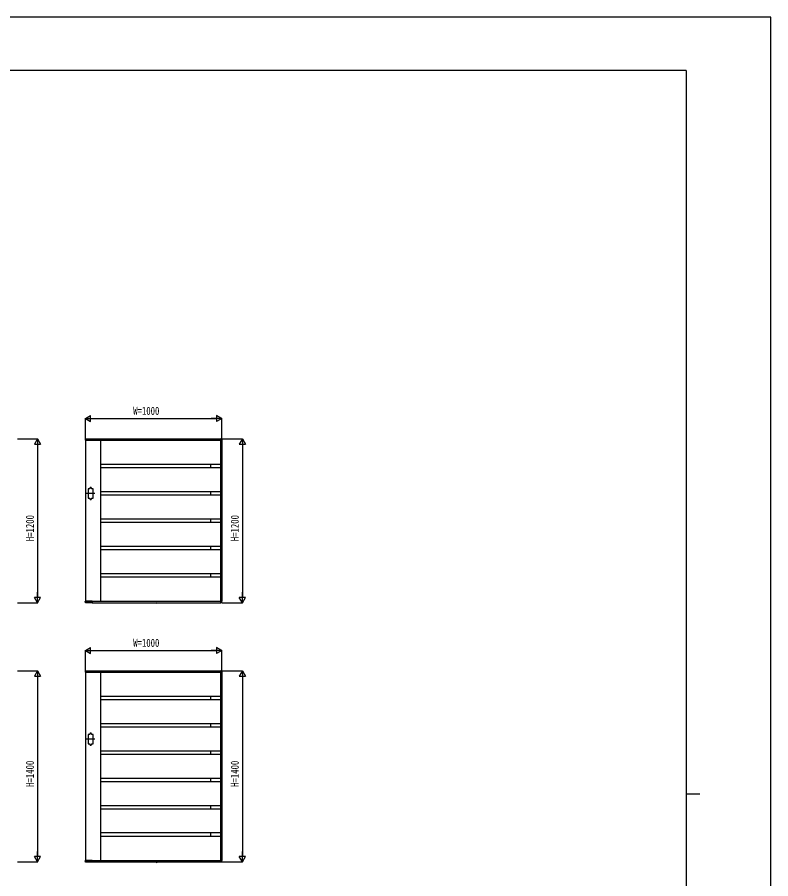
# Model space of a CAD drawing. Units: millimetres, scale not verified. Extents: x -8410 to 8410, y -5940 to 5940.
# Drawn here: x 2891 to 8410, y -373 to 5940 of the extents above; entities that cross this region are included whole.
import ezdxf
from ezdxf.enums import TextEntityAlignment as Align

# ---------------------------------------------------------------- set-up
doc = ezdxf.new("R2010")
doc.units = ezdxf.units.MM
doc.header["$LTSCALE"] = 30
for name, color, linetype in [('0-2_YKK_A1', 4, 'Continuous'), ('0-3_YKK_D', 6, 'Continuous'), ('0-4_YKK_ZWAK', 7, 'Continuous')]:
    doc.layers.add(name, color=color, linetype=linetype)
doc.styles.add('ＭＳ ゴシック', font='')
doc.styles.get('ＭＳ ゴシック').set_extended_font_data('MS Gothic')

msp = doc.modelspace()

# ---------------------------------------------------------------- linework, layer by layer
at = {"layer": '0-2_YKK_A1'}
for p, q in [((3389.54, 2848.63), (3389.54, 2840.5)), ((3390.95, 2850.13), (3396.51, 2850.47)), ((3397.04, 2850), (4383.04, 2850)), ((3397.04, 2840), (3397.04, 2850)), ((3397.04, 2840.3), (3397.04, 2849.97)), ((4383.04, 2840), (4383.04, 2850)), ((4383.04, 2840.3), (4383.04, 2849.97)), ((4389.13, 2850.13), (4383.57, 2850.47)), ((4390.54, 2848.63), (4390.54, 2840.5)), ((3390.04, 2840), (3390.04, 1660)), ((3390.04, 2840), (4390.04, 2840)), ((3390.04, 2840), (3396.74, 2840)), ((3396.74, 2840), (3396.74, 2840)), ((3500.04, 2840), (3500.04, 1660)), ((4381.04, 2840), (4381.04, 1660)), ((4390.04, 2840), (4383.34, 2840)), ((4383.34, 2840), (4383.34, 2840)), ((4390.04, 2840), (4390.04, 1660)), ((4381.04, 2662.5), (3500.04, 2662.5)), ((4306.04, 2662.5), (4306.04, 2637.5)), ((4381.04, 2637.5), (3500.04, 2637.5)), ((3424.04, 2485), (3424.04, 2490)), ((3434.04, 2485), (3434.04, 2490)), ((4381.04, 2462.5), (3500.04, 2462.5)), ((4306.04, 2462.5), (4306.04, 2437.5)), ((3460.54, 2450), (3397.54, 2450)), ((3424.04, 2415), (3424.04, 2410)), ((3434.04, 2415), (3434.04, 2410)), ((4381.04, 2437.5), (3500.04, 2437.5)), ((4381.04, 2262.5), (3500.04, 2262.5)), ((4381.04, 2237.5), (3500.04, 2237.5)), ((4306.04, 2262.5), (4306.04, 2237.5)), ((4381.04, 2062.5), (3500.04, 2062.5)), ((4381.04, 2037.5), (3500.04, 2037.5)), ((4306.04, 2062.5), (4306.04, 2037.5)), ((4381.04, 1862.5), (3500.04, 1862.5)), ((4381.04, 1837.5), (3500.04, 1837.5)), ((4306.04, 1862.5), (4306.04, 1837.5)), ((3390.15, 1649.97), (3389.57, 1659.47)), ((3390.04, 1660), (4390.04, 1660)), ((3439.74, 1660), (3390.07, 1660)), ((3391.4, 1649.5), (3390.65, 1649.5)), ((3391.9, 1649.99), (3391.93, 1651.81)), ((3391.91, 1650.5), (3438.21, 1650.5)), ((3412.83, 1652.1), (3392.25, 1652.1)), ((3413.15, 1651.81), (3413.16, 1650.99)), ((3414.88, 1650.99), (3414.9, 1651.81)), ((3421.87, 1652.1), (3415.21, 1652.1)), ((3422.18, 1651.81), (3422.2, 1650.99)), ((3423.92, 1650.99), (3423.93, 1651.81)), ((3437.87, 1652.1), (3424.25, 1652.1)), ((3434.14, 1652.1), (3434.16, 1650.99)), ((3438.18, 1651.81), (3438.21, 1650.01)), ((3439.54, 1649.52), (3438.71, 1649.52)), ((3440.04, 1659.7), (3440.04, 1650.02)), ((3440.34, 1660), (3440.34, 1650)), ((3440.34, 1650), (4383.04, 1650)), ((3907.78, 1649.5), (3907.87, 1650)), ((3907.78, 1649.5), (3907.95, 1648.53)), ((3907.78, 1649.5), (3915.6, 1649.5)), ((3907.87, 1650), (3915.51, 1650)), ((3911.69, 1645.8), (3911.69, 1650)), ((3915.6, 1649.5), (3915.43, 1648.53)), ((3915.6, 1649.5), (3915.51, 1650)), ((4383.04, 1650), (4383.04, 1660)), ((4383.04, 1659.7), (4383.04, 1650.03)), ((4390.04, 1660), (4383.34, 1660)), ((4383.34, 1660), (4383.34, 1660)), ((4389.13, 1649.87), (4383.57, 1649.53)), ((4390.54, 1651.37), (4390.54, 1659.5)), ((3389.54, 1148.63), (3389.54, 1140.5)), ((3390.04, 1140), (3390.04, -240)), ((3390.04, 1140), (4390.04, 1140)), ((3390.04, 1140), (3396.74, 1140)), ((3390.95, 1150.13), (3396.51, 1150.47)), ((3396.74, 1140), (3396.74, 1140)), ((3397.04, 1150), (4383.04, 1150)), ((3397.04, 1140), (3397.04, 1150)), ((3397.04, 1140.3), (3397.04, 1149.97)), ((3500.04, 1140), (3500.04, -240)), ((4381.04, 1140), (4381.04, -240)), ((4383.04, 1140), (4383.04, 1150)), ((4383.04, 1140.3), (4383.04, 1149.97)), ((4390.04, 1140), (4383.34, 1140)), ((4383.34, 1140), (4383.34, 1140)), ((4389.13, 1150.13), (4383.57, 1150.47)), ((4390.04, 1140), (4390.04, -240)), ((4390.54, 1148.63), (4390.54, 1140.5)), ((4381.04, 962.5), (3500.04, 962.5)), ((4306.04, 962.5), (4306.04, 937.5)), ((4381.04, 937.5), (3500.04, 937.5)), ((4381.04, 762.5), (3500.04, 762.5)), ((4306.04, 762.5), (4306.04, 737.5)), ((4381.04, 737.5), (3500.04, 737.5)), ((3460.54, 650), (3397.54, 650)), ((3424.04, 685), (3424.04, 690)), ((3434.04, 685), (3434.04, 690)), ((3424.04, 615), (3424.04, 610)), ((3434.04, 615), (3434.04, 610)), ((4381.04, 562.5), (3500.04, 562.5)), ((4381.04, 537.5), (3500.04, 537.5)), ((4306.04, 562.5), (4306.04, 537.5)), ((4381.04, 362.5), (3500.04, 362.5)), ((4381.04, 337.5), (3500.04, 337.5)), ((4306.04, 362.5), (4306.04, 337.5)), ((4381.04, 162.5), (3500.04, 162.5)), ((4381.04, 137.5), (3500.04, 137.5)), ((4306.04, 162.5), (4306.04, 137.5)), ((4381.04, -37.5), (3500.04, -37.5)), ((4381.04, -62.5), (3500.04, -62.5)), ((4306.04, -37.5), (4306.04, -62.5)), ((3390.15, -250.03), (3389.57, -240.53)), ((3390.04, -240), (4390.04, -240)), ((3439.74, -240), (3390.07, -240)), ((3391.4, -250.5), (3390.65, -250.5)), ((3391.9, -250.01), (3391.93, -248.19)), ((3391.91, -249.5), (3438.21, -249.5)), ((3412.83, -247.9), (3392.25, -247.9)), ((3413.15, -248.19), (3413.16, -249.01)), ((3414.88, -249.01), (3414.9, -248.19)), ((3421.87, -247.9), (3415.21, -247.9)), ((3422.18, -248.19), (3422.2, -249.01)), ((3423.92, -249.01), (3423.93, -248.19)), ((3437.87, -247.9), (3424.25, -247.9)), ((3434.14, -247.9), (3434.16, -249.01)), ((3438.18, -248.19), (3438.21, -249.99)), ((3439.54, -250.48), (3438.71, -250.48)), ((3440.04, -240.3), (3440.04, -249.98)), ((3440.34, -240), (3440.34, -250)), ((3440.34, -250), (4383.04, -250)), ((3907.78, -250.5), (3907.87, -250)), ((3907.78, -250.5), (3907.95, -251.47)), ((3907.78, -250.5), (3915.6, -250.5)), ((3907.87, -250), (3915.51, -250)), ((3911.69, -254.2), (3911.69, -250)), ((3915.6, -250.5), (3915.43, -251.47)), ((3915.6, -250.5), (3915.51, -250)), ((4383.04, -250), (4383.04, -240)), ((4383.04, -240.3), (4383.04, -249.97)), ((4390.04, -240), (4383.34, -240)), ((4383.34, -240), (4383.34, -240)), ((4389.13, -250.13), (4383.57, -250.47)), ((4390.54, -248.63), (4390.54, -240.5))]:
    msp.add_line(p, q, dxfattribs=at)
for points in [[(3424.04, 2485), (3410.04, 2485), (3410.04, 2415), (3424.04, 2415)], [(3434.04, 2415), (3448.04, 2415), (3448.04, 2485), (3434.04, 2485)], [(3392.25, 1652.1), (3392.11, 1652.07), (3392.03, 1652.02), (3391.99, 1651.97), (3391.96, 1651.91), (3391.94, 1651.86), (3391.93, 1651.81)], [(3413.15, 1651.81), (3413.14, 1651.85), (3413.13, 1651.9), (3413.11, 1651.95), (3413.08, 1651.99), (3413.03, 1652.04), (3412.95, 1652.08), (3412.83, 1652.1)], [(3415.21, 1652.1), (3415.08, 1652.07), (3415, 1652.02), (3414.95, 1651.97), (3414.92, 1651.91), (3414.91, 1651.86), (3414.9, 1651.81)], [(3422.18, 1651.81), (3422.18, 1651.85), (3422.17, 1651.9), (3422.14, 1651.95), (3422.11, 1651.99), (3422.06, 1652.04), (3421.99, 1652.08), (3421.87, 1652.1)], [(3424.25, 1652.1), (3424.11, 1652.07), (3424.03, 1652.02), (3423.99, 1651.97), (3423.96, 1651.91), (3423.94, 1651.86), (3423.93, 1651.81)], [(3438.18, 1651.81), (3438.18, 1651.85), (3438.17, 1651.9), (3438.14, 1651.95), (3438.11, 1651.99), (3438.06, 1652.04), (3437.99, 1652.08), (3437.87, 1652.1)], [(3909.39, 1647.42), (3910.54, 1649.74), (3911.69, 1650.35)], [(3913.99, 1647.42), (3912.83, 1649.74), (3911.69, 1650.35)], [(3424.04, 685), (3410.04, 685), (3410.04, 615), (3424.04, 615)], [(3434.04, 615), (3448.04, 615), (3448.04, 685), (3434.04, 685)], [(3392.25, -247.9), (3392.11, -247.93), (3392.03, -247.98), (3391.99, -248.03), (3391.96, -248.09), (3391.94, -248.14), (3391.93, -248.19)], [(3413.15, -248.19), (3413.14, -248.15), (3413.13, -248.1), (3413.11, -248.05), (3413.08, -248.01), (3413.03, -247.96), (3412.95, -247.92), (3412.83, -247.9)], [(3415.21, -247.9), (3415.08, -247.93), (3415, -247.98), (3414.95, -248.03), (3414.92, -248.09), (3414.91, -248.14), (3414.9, -248.19)], [(3422.18, -248.19), (3422.18, -248.15), (3422.17, -248.1), (3422.14, -248.05), (3422.11, -248.01), (3422.06, -247.96), (3421.99, -247.92), (3421.87, -247.9)], [(3424.25, -247.9), (3424.11, -247.93), (3424.03, -247.98), (3423.99, -248.03), (3423.96, -248.09), (3423.94, -248.14), (3423.93, -248.19)], [(3438.18, -248.19), (3438.18, -248.15), (3438.17, -248.1), (3438.14, -248.05), (3438.11, -248.01), (3438.06, -247.96), (3437.99, -247.92), (3437.87, -247.9)], [(3909.39, -252.58), (3910.54, -250.26), (3911.69, -249.65)], [(3913.99, -252.58), (3912.83, -250.26), (3911.69, -249.65)]]:
    msp.add_lwpolyline(points, dxfattribs=at)
for centre, radius, start, end in [((3391.04, 2848.63), 1.5, 93.5, 180), ((3396.54, 2849.97), 0.5, 0, 93.5), ((4383.54, 2849.97), 0.5, 86.5, 180), ((4389.04, 2848.63), 1.5, 0, 86.5), ((3390.04, 2840.5), 0.5, 180, 270), ((3396.74, 2840.3), 0.3, 270, 0), ((4383.34, 2840.3), 0.3, 180, 270), ((4390.04, 2840.5), 0.5, 270, 0), ((3429.04, 2490), 5, 0, 180), ((3429.04, 2410), 5, 180, 0), ((3390.07, 1659.5), 0.5, 90, 183.5), ((3390.65, 1650), 0.5, 183.5, 269.21081), ((3391.4, 1650), 0.5, 269.18971, 359), ((3413.66, 1651), 0.5, 181, 270), ((3414.38, 1651), 0.5, 270, 359), ((3422.7, 1651), 0.5, 181, 270), ((3423.42, 1651), 0.5, 270, 359), ((3434.66, 1651), 0.5, 181, 270), ((3438.71, 1650.02), 0.5, 181.0014, 270.00152), ((3439.54, 1650.02), 0.5, 270, 0), ((3439.74, 1659.7), 0.3, 0, 90), ((3908.84, 1648.68), 0.9, 190, 239.36409), ((3911.69, 1653.5), 6.5, 239.36409, 300.63591), ((3914.54, 1648.68), 0.9, 300.63591, 350), ((4383.34, 1659.7), 0.3, 90, 180), ((4383.54, 1650.03), 0.5, 180, 273.5), ((4389.04, 1651.37), 1.5, 273.5, 0), ((4390.04, 1659.5), 0.5, 0, 90), ((3391.04, 1148.63), 1.5, 93.5, 180), ((3390.04, 1140.5), 0.5, 180, 270), ((3396.54, 1149.97), 0.5, 0, 93.5), ((3396.74, 1140.3), 0.3, 270, 0), ((4383.54, 1149.97), 0.5, 86.5, 180), ((4383.34, 1140.3), 0.3, 180, 270), ((4389.04, 1148.63), 1.5, 0, 86.5), ((4390.04, 1140.5), 0.5, 270, 0), ((3429.04, 690), 5, 0, 180), ((3429.04, 610), 5, 180, 0), ((3390.07, -240.5), 0.5, 90, 183.5), ((3390.65, -250), 0.5, 183.5, 269.21081), ((3391.4, -250), 0.5, 269.18971, 359), ((3413.66, -249), 0.5, 181, 270), ((3414.38, -249), 0.5, 270, 359), ((3422.7, -249), 0.5, 181, 270), ((3423.42, -249), 0.5, 270, 359), ((3434.66, -249), 0.5, 181, 270), ((3438.71, -249.98), 0.5, 181.0014, 270.00152), ((3439.54, -249.98), 0.5, 270, 0), ((3439.74, -240.3), 0.3, 0, 90), ((3908.84, -251.32), 0.9, 190, 239.36409), ((3911.69, -246.5), 6.5, 239.36409, 300.63591), ((3914.54, -251.32), 0.9, 300.63591, 350), ((4383.34, -240.3), 0.3, 90, 180), ((4383.54, -249.97), 0.5, 180, 273.5), ((4389.04, -248.63), 1.5, 273.5, 0), ((4390.04, -240.5), 0.5, 0, 90)]:
    msp.add_arc(centre, radius, start, end, dxfattribs=at)
at = {"layer": '0-3_YKK_D'}
for p, q in [((3390.04, 3000), (3429.01, 3022.5)), ((3390.04, 2852), (3390.04, 3001)), ((3390.04, 3000), (3429.01, 2977.5)), ((3390.04, 3000), (3467.98, 3000)), ((3429.01, 2977.5), (3429.01, 3022.5)), ((3435.04, 3000), (4345.04, 3000)), ((4390.04, 3000), (4312.1, 3000)), ((4390.04, 3000), (4351.07, 3022.5)), ((4351.07, 3022.5), (4351.07, 2977.5)), ((4390.04, 3000), (4351.07, 2977.5)), ((4390.04, 2852), (4390.04, 3001)), ((2892.04, 2850), (3041.04, 2850)), ((3040.04, 2850), (3017.54, 2811.03)), ((3040.04, 2850), (3062.54, 2811.03)), ((3040.04, 2850), (3040.04, 2772.06)), ((4392.04, 2850), (4541.04, 2850)), ((4540.04, 2850), (4517.54, 2811.03)), ((4540.04, 2850), (4562.54, 2811.03)), ((4540.04, 2850), (4540.04, 2772.06)), ((3017.54, 2811.03), (3062.54, 2811.03)), ((3040.04, 2805), (3040.04, 1695)), ((4517.54, 2811.03), (4562.54, 2811.03)), ((4540.04, 2805), (4540.04, 1695)), ((3040.04, 1650), (3040.04, 1727.94)), ((4540.04, 1650), (4540.04, 1727.94)), ((2892.04, 1650), (3041.04, 1650)), ((3040.04, 1650), (3017.54, 1688.97)), ((3062.54, 1688.97), (3017.54, 1688.97)), ((3040.04, 1650), (3062.54, 1688.97)), ((4392.04, 1650), (4541.04, 1650)), ((4540.04, 1650), (4517.54, 1688.97)), ((4562.54, 1688.97), (4517.54, 1688.97)), ((4540.04, 1650), (4562.54, 1688.97)), ((3390.04, 1300), (3429.01, 1322.5)), ((3390.04, 1152), (3390.04, 1301)), ((3390.04, 1300), (3429.01, 1277.5)), ((3390.04, 1300), (3467.98, 1300)), ((3429.01, 1277.5), (3429.01, 1322.5)), ((3435.04, 1300), (4345.04, 1300)), ((4390.04, 1300), (4312.1, 1300)), ((4390.04, 1300), (4351.07, 1322.5)), ((4351.07, 1322.5), (4351.07, 1277.5)), ((4390.04, 1300), (4351.07, 1277.5)), ((4390.04, 1152), (4390.04, 1301)), ((2892.04, 1150), (3041.04, 1150)), ((3040.04, 1150), (3017.54, 1111.03)), ((3040.04, 1150), (3062.54, 1111.03)), ((3040.04, 1150), (3040.04, 1072.06)), ((4392.04, 1150), (4541.04, 1150)), ((4540.04, 1150), (4517.54, 1111.03)), ((4540.04, 1150), (4562.54, 1111.03)), ((4540.04, 1150), (4540.04, 1072.06)), ((3017.54, 1111.03), (3062.54, 1111.03)), ((3040.04, 1105), (3040.04, -205)), ((4517.54, 1111.03), (4562.54, 1111.03)), ((4540.04, 1105), (4540.04, -205)), ((3040.04, -250), (3040.04, -172.06)), ((4540.04, -250), (4540.04, -172.06)), ((2892.04, -250), (3041.04, -250)), ((3040.04, -250), (3017.54, -211.03)), ((3062.54, -211.03), (3017.54, -211.03)), ((3040.04, -250), (3062.54, -211.03)), ((4392.04, -250), (4541.04, -250)), ((4540.04, -250), (4517.54, -211.03)), ((4562.54, -211.03), (4517.54, -211.03)), ((4540.04, -250), (4562.54, -211.03))]:
    msp.add_line(p, q, dxfattribs=at)
at = {"layer": '0-4_YKK_ZWAK'}
for p, q in [((7790.04, 5550), (-7809.96, 5550)), ((7790.04, 5550), (7790.04, -5050)), ((7790.04, 250), (7890.04, 250))]:
    msp.add_line(p, q, dxfattribs=at)
msp.add_lwpolyline([(-8410, -5940), (8410, -5940), (8410, 5940), (-8410, 5940)], close=True, dxfattribs=at)

# ---------------------------------------------------------------- texts
at = {"layer": '0-3_YKK_D', "style": 'ＭＳ ゴシック', "width": 0.8}
for p in [(3740.71, 3009), (3740.71, 1309)]:
    msp.add_text('W=1000', height=58.65, dxfattribs=at).set_placement(p, align=Align.BOTTOM_LEFT)
for s, p in [('H=1200', (3031.04, 2100.67)), ('H=1200', (4531.04, 2100.67)), ('H=1400', (3031.04, 300.67)), ('H=1400', (4531.04, 300.67))]:
    msp.add_text(s, height=58.65, rotation=90, dxfattribs=at).set_placement(p, align=Align.BOTTOM_LEFT)

doc.saveas('drawing.dxf')
